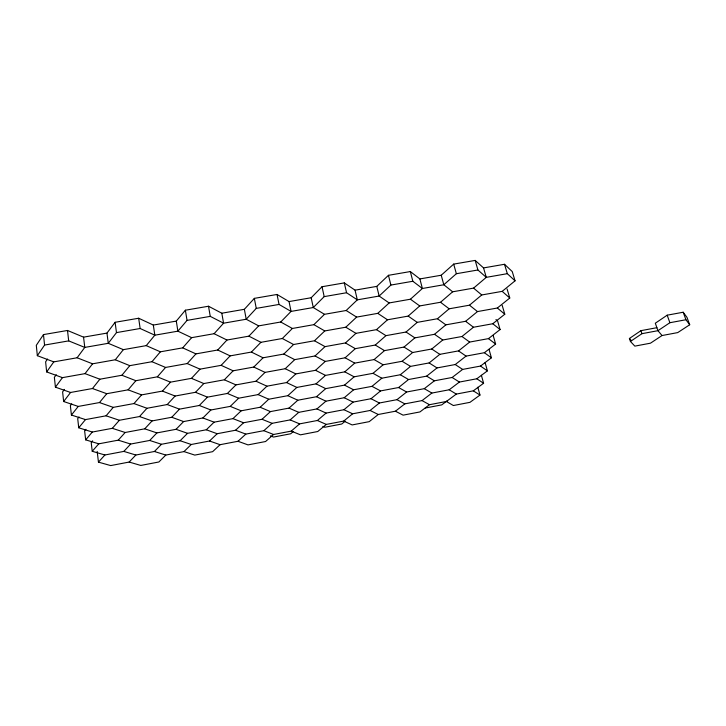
<?xml version="1.0" encoding="UTF-8"?>
<svg xmlns="http://www.w3.org/2000/svg" width="726" height="726" viewBox="0 0 726 726"><rect width="100%" height="100%" fill="white"/><g stroke="black" fill="none" stroke-linecap="round" stroke-linejoin="round"><path stroke-width="1.09" d="M37.335 355.686L44.567 345.068L68.689 340.884L84.779 347.409L108.274 343.307L123.347 349.651L146.244 345.63L160.373 351.811L182.698 347.863L195.938 353.88L217.727 350.005L230.142 355.876L251.405 352.065L260.915 342.318L282.323 338.507L292.36 328.47L313.904 324.658L324.486 314.313L346.166 310.501L357.319 299.847L355.05 290.155L344.296 282.904L322.017 286.734L311.182 297.742L289.039 301.58L277.033 294.466L254.336 298.368L244.363 309.312L221.811 313.215L208.507 306.236L185.375 310.211L176.3 321.092L153.322 325.066L138.675 318.242L115.107 322.29L106.958 333.098L83.554 337.145L67.509 330.466L43.478 334.595L36.3 345.322L37.335 355.686L53.788 361.875L77.119 357.773L92.556 363.808L115.298 359.778L129.791 365.659L151.97 361.711L165.582 367.438L187.226 363.563L200.004 369.153L221.14 365.341L233.137 370.795L253.782 367.057L263.048 357.791L283.821 354.052L293.585 344.514L314.485 340.766L324.767 330.947L345.794 327.208L356.611 317.099L377.774 313.36L389.145 302.951L410.435 299.212L422.387 288.494L443.813 284.755L456.355 273.72L477.917 269.99L486.275 277.35L507.329 273.675L515.043 280.835L502.192 291.353L481.755 294.965L469.477 305.192L449.158 308.804L437.433 318.75L417.232 322.362L406.034 332.027L385.951 335.648L375.269 345.041L355.304 348.661L345.113 357.8L325.266 361.412L315.556 370.305L295.818 373.917L286.57 382.566L266.941 386.178L258.138 394.59L238.636 398.202L227.383 393.465L207.445 397.14L195.503 392.294L175.111 396.033L162.433 391.087L141.57 394.89L128.121 389.835L106.749 393.701L92.465 388.528L70.585 392.467L55.412 387.167L54.368 377.311L56.274 374.689M47.553 359.052L45.62 361.82L46.655 371.921L62.445 377.647L85.033 373.627L99.87 379.208L121.904 375.26L135.853 380.705L157.361 376.83L170.483 382.157L191.482 378.346L203.825 383.546L224.352 379.807L235.959 384.889L256.024 381.214L265.054 372.384L285.236 368.708L294.729 359.633L315.039 355.958L325.021 346.629L345.449 342.944L355.94 333.343L376.485 329.658L387.502 319.785L408.175 316.1L419.728 305.936L440.528 302.261L452.652 291.798L473.57 288.122L486.275 277.35L483.543 267.912L475.167 260.416L453.686 264.11L441.226 275.236L419.873 278.929L410.326 271.56L388.455 275.317L376.785 286.389L355.05 290.155M46.655 371.921L53.788 361.875M55.412 387.167L62.445 377.647M77.119 357.773L84.779 347.409L83.554 337.145M64.487 389.399L62.608 391.895L63.652 401.514L78.245 406.433L99.471 402.558L113.238 407.368L133.974 403.565L146.961 408.275L167.234 404.545L179.476 409.146L199.305 405.48L210.858 409.99L230.251 406.388L241.159 410.807L260.144 407.259L268.738 399.227L287.832 395.679L296.843 387.421L316.046 383.873L325.493 375.396L344.805 371.839L354.705 363.127L374.126 359.57L384.49 350.622L404.019 347.064L414.873 337.862L434.511 334.305L445.864 324.849L465.62 321.291L477.49 311.572L497.355 308.015L509.77 298.023L507.075 288.957M63.652 401.514L70.585 392.467M85.033 373.627L92.556 363.808M419.873 278.929L422.387 288.494L412.84 281.261L390.887 285.064L379.144 296.045L357.319 299.847L346.565 292.741L324.195 296.616L313.287 307.534L291.062 311.409L280.735 321.999L258.665 325.883L248.891 336.156L226.957 340.031L214.106 333.706L191.628 337.663L177.888 331.165L154.829 335.185L140.145 328.506L116.478 332.608L108.274 343.307L106.958 333.098M71.729 403.901L70.368 405.634L71.411 415.036L85.477 419.601L106.087 415.807L119.363 420.272L139.51 416.542L152.061 420.926L171.763 417.269L183.614 421.561L202.899 417.958L214.097 422.169L232.973 418.63L243.564 422.759L262.05 419.274L270.435 411.597L289.021 408.103L297.814 400.217L316.509 396.723L325.711 388.628L344.505 385.134L354.134 376.821L373.037 373.318L383.11 364.788L402.113 361.285L412.64 352.518L431.752 349.015L442.76 340.004L461.972 336.501L473.47 327.245L492.782 323.742L504.788 314.231L502.183 305.365M71.411 415.036L78.245 406.433M92.465 388.528L99.87 379.208M115.298 359.778L123.347 349.651M79.043 416.96L77.7 418.621L78.744 427.795L92.302 432.043L112.33 428.322L125.162 432.487L144.746 428.821L156.88 432.914L176.055 429.311L187.535 433.322L206.302 429.783L217.174 433.721L235.551 430.237L245.833 434.103L263.847 430.681L272.05 423.331L290.164 419.9L298.74 412.35L316.944 408.92L325.92 401.179L344.224 397.739L353.598 389.789L372.002 386.35L381.803 378.201L400.307 374.752L410.535 366.385L429.139 362.936L439.82 354.342L458.523 350.894L469.658 342.064L488.462 338.625L500.087 329.559L497.573 320.874L495.949 319.558M78.744 427.795L85.477 419.601M99.471 402.558L106.749 393.701M121.904 375.26L129.791 365.659M146.244 345.63L154.829 335.185L153.322 325.066M85.949 429.311L84.633 430.89L85.668 439.865L98.772 443.822L118.238 440.165L130.653 444.049L149.71 440.455L161.462 444.276L180.121 440.736L191.256 444.484L209.542 441.009L220.087 444.693L238.01 441.272L248.002 444.893L265.571 441.526L273.584 434.484L291.235 431.108L299.611 423.875L317.362 420.499L326.11 413.085L343.961 409.709L353.09 402.104L371.031 398.719L380.56 390.915L398.592 387.53L408.538 379.526L426.661 376.141L437.025 367.928L455.247 364.534L466.056 356.103L484.369 352.718L495.631 344.06L493.199 335.566M85.668 439.865L92.302 432.043M106.087 415.807L113.238 407.368M128.121 389.835L135.853 380.705M151.97 361.711L160.373 351.811M289.039 301.58L291.062 311.409L279.047 304.439L256.26 308.387L246.214 319.24L223.581 323.188L210.25 316.364L187.036 320.384L177.888 331.165L176.3 321.092M92.647 440.845L91.204 442.524L92.229 451.291L104.898 454.984L123.847 451.4L135.853 455.02L154.411 451.49L165.809 455.057L183.987 451.59L194.795 455.093L212.618 451.681L220.087 444.693M92.229 451.291L98.772 443.822M112.33 428.322L119.363 420.272M133.974 403.565L141.57 394.89M157.361 376.83L165.582 367.438M182.698 347.863L191.628 337.663M165.809 455.057L158.885 461.981L140.808 465.448L129.164 462.054L110.715 465.584L98.455 462.135L104.898 454.984M118.238 440.165L125.162 432.487M139.51 416.542L146.961 408.275M162.433 391.087L170.483 382.157M187.226 363.563L195.938 353.88M214.106 333.706L223.581 323.188L221.811 313.215M123.847 451.4L130.653 444.049M144.746 428.821L152.061 420.926M167.234 404.545L175.111 396.033M191.482 378.346L200.004 369.153M217.727 350.005L226.957 340.031M129.164 462.054L135.853 455.02M149.71 440.455L156.88 432.914M171.763 417.269L179.476 409.146M195.503 392.294L203.825 383.546M221.14 365.341L230.142 355.876M154.411 451.49L161.462 444.276M176.055 429.311L183.614 421.561M199.305 405.48L207.445 397.14M224.352 379.807L233.137 370.795M180.121 440.736L187.535 433.322M202.899 417.958L210.858 409.99M227.383 393.465L235.959 384.889M183.987 451.59L191.256 444.484M206.302 429.783L214.097 422.169M230.251 406.388L238.636 398.202M209.542 441.009L217.174 433.721M232.973 418.63L241.159 410.807M235.551 430.237L243.564 422.759M238.01 441.272L245.833 434.103M293.141 431.68L290.699 433.776L273.52 437.061L270.371 435.845M489.061 349.487L491.411 357.809L480.494 366.076L462.634 369.416L452.144 377.475L434.384 380.814L424.311 388.673L406.633 392.004L396.968 399.672L379.38 403.003L370.097 410.471L352.609 413.802L343.707 421.089L326.301 424.411L317.761 431.516L300.446 434.838L291.235 431.108M345.204 421.189L341.746 424.011L324.812 427.251L322.879 426.416M485.122 362.701L487.409 370.859L476.81 378.772L459.395 382.058L449.194 389.78L431.87 393.056L422.069 400.589L404.836 403.865L395.416 411.215L378.264 414.492L369.216 421.652L352.146 424.928L343.707 421.089M481.383 375.269L483.598 383.264L473.298 390.842L456.309 394.082L446.39 401.478L429.483 404.709L419.946 411.932L403.111 415.154L395.416 411.215M446.962 400.979L441.726 404.881L425.255 408.03M477.826 387.23L479.977 395.062L469.958 402.34L453.369 405.525L446.39 401.478M662.039 335.539L657.956 330.684L655.315 323.215L667.185 315.184L683.193 312.234L686.968 317.344L689.7 324.767L677.739 332.59L662.039 335.539L650.46 343.189L634.833 346.13L630.431 341.456L629.415 338.47L640.931 330.666L656.894 327.689M630.431 341.456L641.975 333.67L657.956 330.684L669.889 322.716L685.943 319.739L689.7 324.767M483.543 267.912L504.516 264.282L512.247 271.56L515.043 280.835M263.847 430.681L273.584 434.484M262.05 419.274L272.05 423.331M260.144 407.259L270.435 411.597M290.164 419.9L299.611 423.875M258.138 394.59L268.738 399.227M289.021 408.103L298.74 412.35M317.362 420.499L326.301 424.411M256.024 381.214L266.941 386.178M287.832 395.679L297.814 400.217M316.944 408.92L326.11 413.085M253.782 367.057L265.054 372.384M286.57 382.566L296.843 387.421M316.509 396.723L325.92 401.179M343.961 409.709L352.609 413.802M251.405 352.065L263.048 357.791M285.236 368.708L295.818 373.917M316.046 383.873L325.711 388.628M344.224 397.739L353.09 402.104M370.097 410.471L378.264 414.492M248.891 336.156L260.915 342.318M283.821 354.052L294.729 359.633M315.556 370.305L325.493 375.396M344.505 385.134L353.598 389.789M371.031 398.719L379.38 403.003M258.665 325.883L246.214 319.24L244.363 309.312M282.323 338.507L293.585 344.514M315.039 355.958L325.266 361.412M344.805 371.839L354.134 376.821M372.002 386.35L380.56 390.915M396.968 399.672L404.836 403.865M280.735 321.999L292.36 328.47M314.485 340.766L325.021 346.629M345.113 357.8L354.705 363.127M373.037 373.318L381.803 378.201M398.592 387.53L406.633 392.004M422.069 400.589L429.483 404.709M313.904 324.658L324.767 330.947M345.449 342.944L355.304 348.661M374.126 359.57L383.11 364.788M400.307 374.752L408.538 379.526M424.311 388.673L431.87 393.056M324.486 314.313L313.287 307.534L311.182 297.742M345.794 327.208L355.94 333.343M375.269 345.041L384.49 350.622M402.113 361.285L410.535 366.385M426.661 376.141L434.384 380.814M449.194 389.78L456.309 394.082M346.166 310.501L356.611 317.099M376.485 329.658L385.951 335.648M404.019 347.064L412.64 352.518M429.139 362.936L437.025 367.928M452.144 377.475L459.395 382.058M473.298 390.842L479.977 395.062M377.774 313.36L387.502 319.785M406.034 332.027L414.873 337.862M431.752 349.015L439.82 354.342M455.247 364.534L462.634 369.416M476.81 378.772L483.598 383.264M389.145 302.951L379.144 296.045L376.785 286.389M408.175 316.1L417.232 322.362M434.511 334.305L442.76 340.004M458.523 350.894L466.056 356.103M480.494 366.076L487.409 370.859M410.435 299.212L419.728 305.936M437.433 318.75L445.864 324.849M461.972 336.501L469.658 342.064M484.369 352.718L491.411 357.809M440.528 302.261L449.158 308.804M465.62 321.291L473.47 327.245M488.462 338.625L495.631 344.06M452.652 291.798L443.813 284.755L441.226 275.236M469.477 305.192L477.49 311.572M492.782 323.742L500.087 329.559M473.57 288.122L481.755 294.965M497.355 308.015L504.788 314.231M502.192 291.353L509.77 298.023M629.415 338.47L630.885 340.04M683.193 312.234L685.943 319.739M667.185 315.184L669.889 322.716M640.931 330.666L641.975 333.67M504.516 264.282L507.329 273.675M475.167 260.416L477.917 269.99M453.686 264.11L456.355 273.72M410.326 271.56L412.84 281.261M388.455 275.317L390.887 285.064M344.296 282.904L346.565 292.741M322.017 286.734L324.195 296.616M277.033 294.466L279.047 304.439M254.336 298.368L256.26 308.387M208.507 306.236L210.25 316.364M185.375 310.211L187.036 320.384M138.675 318.242L140.145 328.506M115.107 322.29L116.478 332.608M97.175 451.418L98.455 462.135M67.509 330.466L68.689 340.884M43.478 334.595L44.567 345.068"/></g></svg>
